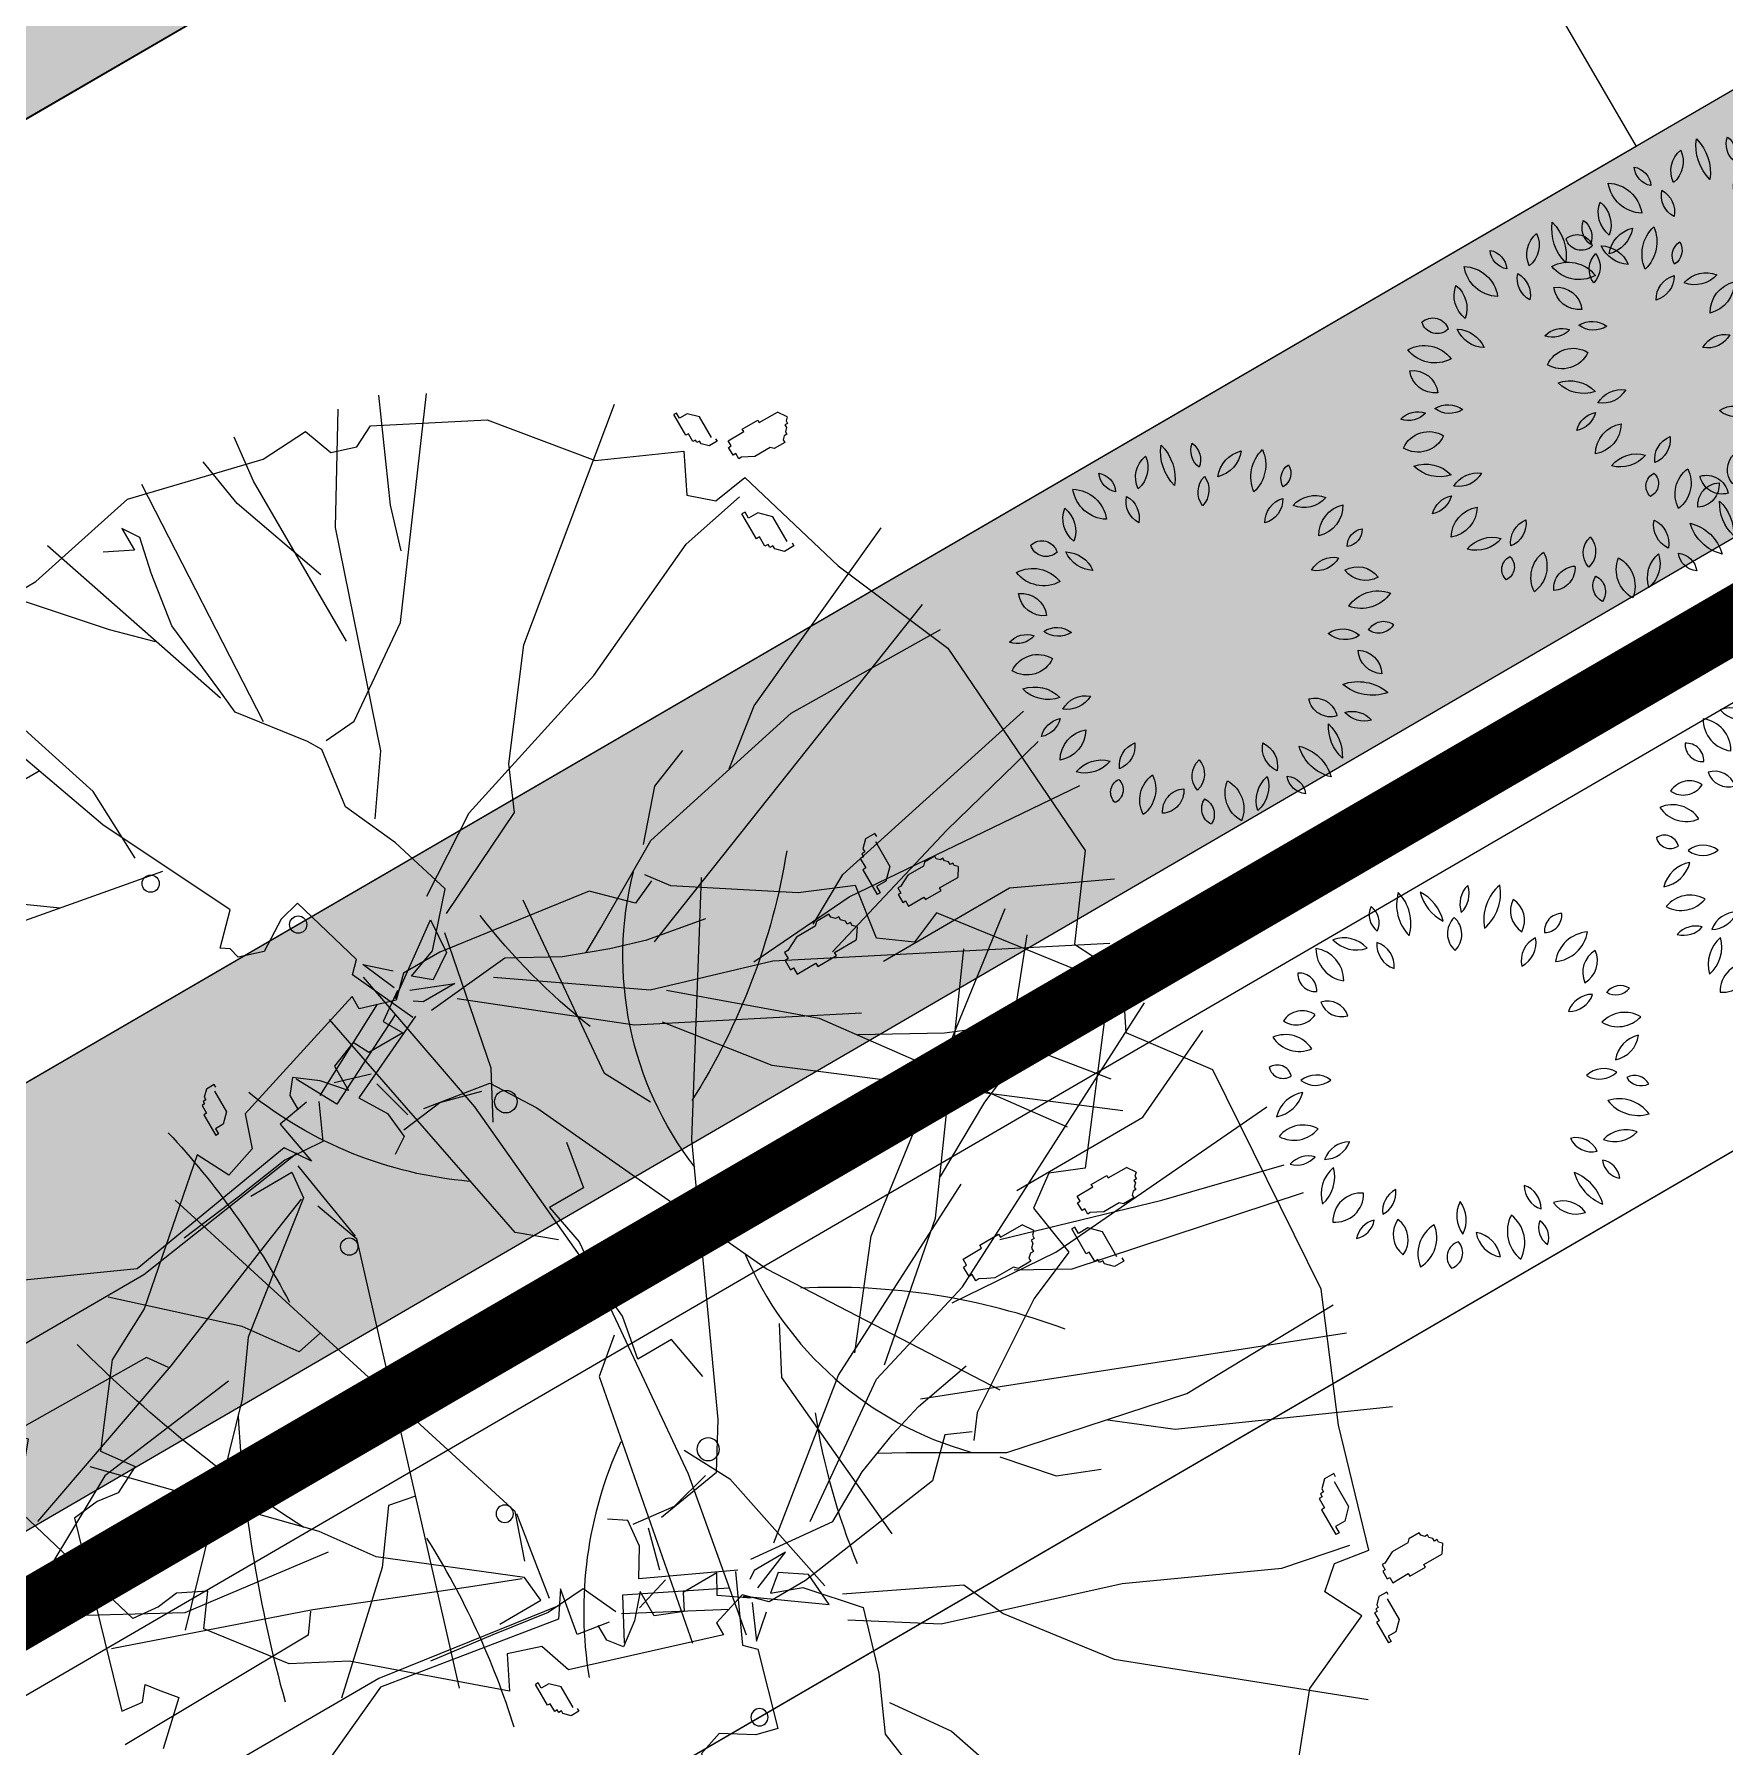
# Model space of a CAD drawing. Header units: millimetres. Extents: x 403824132 to 733479728, y 1974822364 to 2151530530.
# Drawn here: x 568745246 to 568747866, y 2063116927 to 2063119582 of the extents above; entities that cross this region are included whole.
import ezdxf

# ---------------------------------------------------------------- set-up
doc = ezdxf.new("R2010")
doc.units = ezdxf.units.MM
doc.linetypes.add('CENTER', pattern=[3, 1.5, -0.5, 0.5, -0.5])
for name, color, linetype, lineweight in [('A-HATCH', 251, 'Continuous', 5), ('E- RANH GIOI', 1, 'CENTER', 13), ('E- THAY', 9, 'Continuous', 20), ('E- Tuong', 4, 'Continuous', 13), ('i_Cay', 114, 'Continuous', 13), ('i_Hatch', 250, 'Continuous', 13), ('LD-THAY', 9, 'Continuous', 13)]:
    doc.layers.add(name, color=color, linetype=linetype, lineweight=lineweight)
doc.layers.add('ChiaLo', color=128, linetype='CENTER')
doc.layers.add('loKBT', color=42, linetype='Continuous')
pattern_1 = [(30.190698325, (727080080.85, 2036859049.5), (23.030767647, 87.110692756), [31.856492766, -95.5694783]), (120.190698325, (727080102.626, 2036859043.74), (-87.110692756, 23.030767647), [31.856492766, -95.5694783])]

# ---------------------------------------------------------------- blocks, each defined once
blk = doc.blocks.new('mb-cay40')
at = {"color": 0, "linetype": 'ByBlock'}
for centre, radius, start, end in [((-299.6, 710.3), 100.2, 149.4737, 231.7586), ((-447.9, 682.5), 100.2, 329.4737, 51.7586), ((-230.7, 779.4), 98.1, 192.306, 259.6849), ((-344.1, 662), 98.1, 12.306, 79.6849), ((-136.2, 736.9), 62.9, 125.4093, 202.7101), ((-230.7, 763.9), 62.9, 305.4093, 22.7101), ((16.3, 684.3), 136.5, 133.8117, 194.3077), ((-210.5, 749), 136.5, 313.8117, 14.3077), ((112.7, 711.3), 137.2, 163.4642, 212.7906), ((-134.2, 676.1), 137.2, 343.4642, 32.7906), ((-426.9, 693.8), 54.1, 146.8151, 244.0193), ((-495.9, 674.7), 54.1, 326.8151, 64.0193), ((138.4, 615.5), 80.6, 104.1004, 168.465), ((39.7, 709.8), 80.6, 284.1004, 348.465), ((-147.5, 637.8), 79.7, 145.5248, 220.8327), ((-273.4, 630.8), 79.7, 325.5248, 40.8327), ((230.4, 506), 141.4, 100.3005, 160.4476), ((71.9, 692.4), 141.4, 280.3005, 340.4476), ((-541.5, 596.8), 98.1, 183.3189, 263.1904), ((-651.1, 493.7), 98.1, 3.3189, 83.1904), ((-554.2, 555.7), 69.9, 25.4537, 116.6852), ((-522.5, 648.1), 69.9, 205.4537, 296.6852), ((-390.4, 597.1), 66.9, 168.8066, 257.6391), ((-470.3, 544.7), 66.9, 348.8066, 77.6391), ((48.9, 562.1), 68.8, 103.8914, 198.9039), ((-32.7, 606.6), 68.8, 283.8914, 18.9039), ((260, 521), 76.9, 122.5817, 207.18), ((150.2, 550.6), 76.9, 302.5817, 27.18), ((-653.7, 503), 44.2, 163.4933, 274.4697), ((-692.7, 471.4), 44.2, 343.4933, 94.4697), ((299.7, 426), 53.5, 59.9815, 155.6676), ((-620.4, 356.9), 75.8, 22.5723, 98.3335), ((-561.4, 461), 75.8, 202.5723, 278.3335), ((213.1, 368.7), 79.6, 86.0282, 161.3698), ((143.1, 473.5), 79.6, 266.0282, 341.3698), ((277.7, 494.4), 53.5, 239.9815, 335.6676), ((-680.1, 301.4), 101.7, 69.7201, 135.6489), ((-717.6, 467.9), 101.7, 249.7201, 315.6489), ((319.9, 283.6), 110.2, 64.7353, 140.5781), ((281.8, 453.3), 110.2, 244.7353, 320.5781), ((-743.4, 226), 96, 30.9482, 110.5784), ((359.2, 242.1), 79.1, 90.2529, 173.5221), ((280.3, 330.1), 79.1, 270.2529, 353.5221), ((-694.8, 365.2), 96, 210.9482, 290.5784), ((-766.5, 152.4), 75.6, 44.2576, 108.5927), ((-736.5, 276.8), 75.6, 224.2576, 288.5927), ((243, 141), 78, 58.8748, 131.2135), ((-637.6, 118.6), 83.9, 60.5095, 129.292), ((-649.5, 256.6), 83.9, 240.5095, 309.292), ((231.9, 266.5), 78, 238.8748, 311.2135), ((344, 142), 53.6, 28.1981, 112.1918), ((371, 217), 53.6, 208.1981, 292.1918), ((-787.2, 176.3), 110.8, 280.8762, 345.4479), ((-659.1, 39.6), 110.8, 100.8762, 165.4479), ((292.5, 25.2), 97.6, 29.1952, 106.7189), ((349.7, 166.4), 97.6, 209.1952, 286.7189), ((-689.6, -39.1), 87.4, 54.9745, 151.3792), ((-716.2, 74.2), 87.4, 234.9745, 331.3792), ((158.9, -75), 77.3, 28.8072, 103.9199), ((208.1, 37.3), 77.3, 208.8072, 283.9199), ((313.8, -58.6), 90.4, 71.3712, 141.7535), ((271.7, 82.9), 90.4, 251.3712, 321.7535), ((-551.5, -83), 75, 87.1724, 157.2365), ((-616.9, 20.9), 75, 267.1724, 337.2365), ((-674.8, -123.2), 70, 71.8192, 140.0818), ((-706.7, -11.8), 70, 251.8192, 320.0818), ((-557.2, -163.3), 78, 113.4753, 203.456), ((-659.8, -122.8), 78, 293.4753, 23.456), ((132.9, -213), 116.1, 6.5487, 76.8911), ((274.6, -86.6), 116.1, 186.5487, 256.8911), ((243.5, -118.1), 50.7, 359.2557, 87.6287), ((296.2, -68.1), 50.7, 179.2557, 267.6287), ((-341.9, -220.9), 95.9, 122.8873, 186.7253), ((-489.2, -151.6), 95.9, 302.8873, 6.7253), ((69.9, -150.8), 70.3, 173.65, 254.6514), ((-18.6, -210.9), 70.3, 353.65, 74.6514), ((-604.8, -147.2), 106.6, 271.6328, 352.0268), ((-496.2, -268.5), 106.6, 91.6328, 172.0268), ((-132.5, -236.1), 75.4, 148.7877, 221.5977), ((-253.3, -247.1), 75.4, 328.7877, 41.5977), ((113.4, -289.9), 96.7, 38.6962, 106.2415), ((161.8, -136.6), 96.7, 218.6962, 286.2415), ((-472.9, -293.5), 49.3, 76.5419, 193.4774), ((-509.3, -257.1), 49.3, 256.5419, 13.4774), ((-314.3, -280.8), 91.1, 159.117, 230.3606), ((-457.4, -318.4), 91.1, 339.117, 50.3606), ((-220.2, -348.5), 108.7, 122.117, 201.7275), ((-378.9, -296.7), 108.7, 302.117, 21.7275), ((99.9, -278), 148, 165.2071, 218.3217), ((-159.3, -332), 148, 345.2071, 38.3217), ((110.4, -276.4), 64.3, 156.7754, 231.288), ((11, -301.2), 64.3, 336.7754, 51.288), ((-170.5, -363.9), 62.5, 129.7475, 206.0709), ((-266.7, -343.3), 62.5, 309.7475, 26.0709), ((-159.8, -372.2), 84.6, 5.3196, 80.419), ((-61.5, -281), 84.6, 185.3196, 260.419)]:
    blk.add_arc(centre, radius, start, end, dxfattribs=at)
blk = doc.blocks.new('mb-cay34')
for p, q in [((117.7, 535.9), (49.4, 859)), ((148.1, 528.3), (174.7, 874.2)), ((-76, 813.4), (254.5, 836.2)), ((136.7, 687.9), (95, 855.2)), ((246.9, 722.1), (307.7, 851.4)), ((254.5, 836.2), (357, 760.1)), ((-140.5, 547.3), (-262.1, 817.2)), ((-246.9, 741.1), (-76, 813.4)), ((68.4, 269.9), (-144.3, 813.4)), ((-106.4, 585.3), (-102.6, 817.2)), ((170.9, 395.3), (379.8, 802)), ((-456.3, 782.7), (-468.4, 774.6)), ((-468.4, 746.2), (-468.4, 774.6)), ((-456.3, 782.7), (-452.2, 778.7)), ((-452.2, 778.7), (-448.2, 778.7)), ((-448.2, 778.7), (-448.2, 774.6)), ((-448.2, 774.6), (-444.1, 774.6)), ((-444.1, 774.6), (-440, 770.6)), ((-440, 770.6), (-436, 770.6)), ((-436, 770.6), (-436, 766.5)), ((-436, 766.5), (-431.9, 762.5)), ((357, 760.1), (410.2, 786.7)), ((372.2, 547.3), (467.2, 775.3)), ((410.2, 786.7), (626.7, 619.5)), ((-472.5, 721.9), (-472.5, 746.2)), ((-472.5, 746.2), (-468.4, 746.2)), ((-431.9, 762.5), (-427.9, 762.5)), ((-427.9, 746.2), (-431.9, 742.2)), ((-427.9, 762.5), (-427.9, 746.2)), ((-468.4, 721.9), (-472.5, 721.9)), ((-468.4, 697.5), (-468.4, 721.9)), ((-431.9, 742.2), (-431.9, 717.8)), ((-414, 691.7), (-246.9, 741.1)), ((246.9, 524.5), (246.9, 722.1)), ((-460.3, 697.5), (-468.4, 697.5)), ((-460.3, 693.5), (-460.3, 697.5)), ((-448.2, 697.5), (-448.2, 693.5)), ((-440, 697.5), (-448.2, 697.5)), ((-436, 709.7), (-440, 701.6)), ((-440, 701.6), (-440, 697.5)), ((-431.9, 717.8), (-436, 709.7)), ((-349.1, 697.8), (-363.7, 683.2)), ((-310.2, 697.8), (-349.1, 697.8)), ((-305.3, 702.7), (-300.4, 702.7)), ((-300.4, 702.7), (-300.4, 688.1)), ((292.5, 323.1), (584.9, 703.1)), ((459.6, 646.1), (539.4, 710.7)), ((-515.8, 680), (-528, 667.8)), ((-483.4, 680), (-515.8, 680)), ((-479.3, 684), (-475.3, 684)), ((-475.3, 684), (-475.3, 671.8)), ((-448.2, 693.5), (-460.3, 693.5)), ((-406.4, 642.3), (-414, 691.7)), ((-363.7, 683.2), (-363.7, 668.6)), ((-319.9, 673.5), (-319.9, 668.6)), ((-315, 673.5), (-319.9, 673.5)), ((-315, 678.3), (-315, 673.5)), ((-310.2, 678.3), (-315, 678.3)), ((-300.4, 688.1), (-310.2, 678.3)), ((201.3, 471.3), (136.7, 687.9)), ((666, 676.7), (653.8, 668.6)), ((666, 676.7), (670, 672.6)), ((-536.1, 655.6), (-536.1, 651.5)), ((-528, 655.6), (-536.1, 655.6)), ((-503.7, 651.5), (-536.1, 651.5)), ((-528, 667.8), (-528, 655.6)), ((-503.7, 655.6), (-503.7, 651.5)), ((-491.5, 655.6), (-503.7, 655.6)), ((-487.5, 659.7), (-491.5, 659.7)), ((-491.5, 659.7), (-491.5, 655.6)), ((-483.4, 663.7), (-487.5, 663.7)), ((-487.5, 663.7), (-487.5, 659.7)), ((-475.3, 671.8), (-483.4, 663.7)), ((-376, 577.7), (-395, 672.7)), ((-373.4, 668.6), (-373.4, 663.7)), ((-363.7, 668.6), (-373.4, 668.6)), ((-334.5, 663.7), (-373.4, 663.7)), ((-334.5, 668.6), (-334.5, 663.7)), ((-319.9, 668.6), (-334.5, 668.6)), ((653.8, 640.2), (653.8, 668.6)), ((670, 672.6), (674.1, 672.6)), ((674.1, 672.6), (674.1, 668.6)), ((674.1, 668.6), (678.2, 668.6)), ((678.2, 668.6), (682.2, 664.5)), ((682.2, 664.5), (686.3, 664.5)), ((686.3, 664.5), (686.3, 660.5)), ((686.3, 660.5), (690.3, 656.4)), ((690.3, 656.4), (694.4, 656.4)), ((694.4, 656.4), (694.4, 640.2)), ((-535.6, 528.3), (-486.2, 638.5)), ((-486.2, 638.5), (-433, 611.9)), ((-433, 611.9), (-406.4, 642.3)), ((269.7, 410.5), (566, 627.1)), ((395, 596.7), (459.6, 646.1)), ((649.8, 615.8), (649.8, 640.2)), ((649.8, 640.2), (653.8, 640.2)), ((694.4, 640.2), (690.3, 636.1)), ((690.3, 636.1), (690.3, 611.8)), ((626.7, 619.5), (607.7, 573.9)), ((653.8, 615.8), (649.8, 615.8)), ((653.8, 591.5), (653.8, 615.8)), ((686.3, 603.6), (682.2, 595.5)), ((690.3, 611.8), (686.3, 603.6)), ((-368.4, 319.3), (-588.7, 589.1)), ((-53.2, 334.5), (-106.4, 585.3)), ((661.9, 591.5), (653.8, 591.5)), ((661.9, 587.4), (661.9, 591.5)), ((674.1, 587.4), (661.9, 587.4)), ((682.2, 591.5), (674.1, 591.5)), ((674.1, 591.5), (674.1, 587.4)), ((682.2, 595.5), (682.2, 591.5)), ((713, 596.7), (698.4, 582.1)), ((698.4, 582.1), (698.4, 567.5)), ((751.9, 596.7), (713, 596.7)), ((761.6, 587), (751.9, 577.3)), ((756.8, 601.6), (761.6, 601.6)), ((761.6, 601.6), (761.6, 587)), ((-284.9, 380.1), (-376, 577.7)), ((607.7, 573.9), (638.1, 532.1)), ((698.4, 567.5), (688.6, 567.5)), ((688.6, 567.5), (688.6, 562.7)), ((727.6, 562.7), (688.6, 562.7)), ((742.2, 567.5), (727.6, 567.5)), ((727.6, 567.5), (727.6, 562.7)), ((747, 572.4), (742.2, 572.4)), ((742.2, 572.4), (742.2, 567.5)), ((751.9, 577.3), (747, 577.3)), ((747, 577.3), (747, 572.4)), ((-83.6, 475.1), (-140.5, 547.3)), ((155.7, 467.5), (117.7, 535.9)), ((315.3, 444.7), (372.2, 547.3)), ((638.1, 532.1), (714.1, 543.5)), ((714.1, 543.5), (744.5, 471.3)), ((-657.1, 429.5), (-535.6, 528.3)), ((159.5, 372.5), (148.1, 528.3)), ((664.4, 517.2), (649.8, 507.4)), ((664.4, 517.2), (669.3, 512.3)), ((669.3, 512.3), (674.2, 512.3)), ((674.2, 512.3), (674.2, 507.4)), ((649.8, 473.4), (649.8, 507.4)), ((674.2, 507.4), (679, 507.4)), ((679, 507.4), (683.9, 502.6)), ((683.9, 502.6), (688.8, 502.6)), ((688.8, 502.6), (688.8, 497.7)), ((688.8, 497.7), (693.6, 492.8)), ((693.6, 492.8), (698.5, 492.8)), ((698.5, 492.8), (698.5, 473.4)), ((645, 444.1), (645, 473.4)), ((645, 473.4), (649.8, 473.4)), ((698.5, 473.4), (693.6, 468.5)), ((693.6, 468.5), (693.6, 439.3)), ((744.5, 471.3), (839.4, 326.9)), ((151.9, 190), (292.5, 463.7)), ((649.8, 444.1), (645, 444.1)), ((649.8, 414.9), (649.8, 444.1)), ((-729.3, 288.9), (-657.1, 429.5)), ((-114, 376.3), (-136.7, 433.3)), ((688.8, 429.5), (683.9, 419.8)), ((683.9, 419.8), (683.9, 414.9)), ((693.6, 439.3), (688.8, 429.5)), ((121.5, 231.8), (170.9, 395.3)), ((132.9, 250.8), (269.7, 410.5)), ((659.6, 414.9), (649.8, 414.9)), ((659.6, 410.1), (659.6, 414.9)), ((674.2, 410.1), (659.6, 410.1)), ((683.9, 414.9), (674.2, 414.9)), ((674.2, 414.9), (674.2, 410.1)), ((-478.6, 190), (-729.3, 376.3)), ((-208.9, 140.6), (-284.9, 380.1)), ((-53.2, 323.1), (-114, 376.3)), ((528, 178.6), (828, 368.7)), ((15.2, 216.6), (-53.2, 334.5)), ((60.8, 262.2), (76, 345.9)), ((839.4, 326.9), (869.8, 304.1)), ((-622.9, 258.4), (-759.7, 319.3)), ((-239.3, 220.4), (-368.4, 319.3)), ((167.1, 224.2), (292.5, 323.1)), ((858.4, 307.9), (843.2, 273.7)), ((-714.1, 258.4), (-729.3, 288.9)), ((-634.3, 178.6), (-771.1, 262.2)), ((-725.5, 224.2), (-714.1, 258.4)), ((-562.2, 239.4), (-622.9, 258.4)), ((45.6, 212.8), (60.8, 262.2)), ((843.2, 273.7), (888.8, 228)), ((-767.3, 209), (-725.5, 224.2)), ((-763.5, 140.6), (-767.3, 209)), ((-178.5, 193.8), (-239.3, 220.4)), ((0, 57), (121.5, 231.8)), ((34.2, 182.4), (15.2, 216.6)), ((22.8, 152), (45.6, 212.8)), ((888.8, 228), (919.2, 11.4)), ((-395, 68.4), (-478.6, 190)), ((-106.4, 45.6), (-178.5, 193.8)), ((0, 0), (151.9, 190)), ((-341.9, 79.8), (-634.3, 178.6)), ((182.3, 19), (528, 178.6)), ((-809.1, -45.6), (-763.5, 140.6)), ((-140.5, 34.2), (-208.9, 140.6)), ((-15.2, 83.6), (22.8, 152)), ((600.1, 155.8), (664.7, 121.6)), ((664.7, 121.6), (923, 144.4)), ((-744.5, 114), (-809.1, 121.6)), ((-588.7, 129.2), (-729.3, 79.8)), ((-493.8, 114), (-744.5, 114)), ((-729.3, 79.8), (-801.5, 68.4)), ((-265.9, 26.6), (-341.9, 79.8)), ((-3.8, -38), (-15.2, 83.6)), ((-391.2, 22.8), (-395, 68.4)), ((-136.7, 60.8), (-224.1, 34.2)), ((-72.2, 3.8), (-136.7, 60.8)), ((-224.1, 34.2), (-300.1, 0)), ((243.1, 30.4), (307.7, 19)), ((748.3, -7.6), (938.2, 30.4)), ((-402.6, 0), (-486.2, -64.6)), ((-383.6, 11.4), (-402.6, 0)), ((-300.1, 0), (-383.6, 11.4)), ((-110.2, 22.8), (-60.8, 19)), ((-41.8, -72.2), (-110.2, 22.8)), ((-57, -38), (-72.2, 3.8)), ((-60.8, 19), (-38, -15.2)), ((-41.8, -49.4), (-19, 7.6)), ((-19, 7.6), (-19, -41.8)), ((121.5, -19), (182.3, 19)), ((307.7, 19), (307.7, -34.2)), ((919.2, 11.4), (919.2, -45.6)), ((-455.8, -38), (-816.6, -19)), ((-38, -15.2), (-57, -38)), ((106.4, -114), (121.5, -19)), ((307.7, -34.2), (368.4, -22.8)), ((368.4, -22.8), (714.1, -53.2)), ((683.7, -41.8), (748.3, -7.6)), ((-774.9, -209), (-809.1, -45.6)), ((-19, -41.8), (-26.6, -53.2)), ((110.2, -91.2), (125.3, -34.2)), ((501.4, -45.6), (539.4, -91.2)), ((919.2, -45.6), (892.6, -72.2)), ((-755.9, -57), (-778.7, -72.2)), ((-706.5, -68.4), (-755.9, -57)), ((-630.5, -79.8), (-706.5, -68.4)), ((-524.2, -68.4), (-630.5, -79.8)), ((-486.2, -64.6), (-524.2, -68.4)), ((-103.7, -87.2), (-75.9, -55.7)), ((-55.3, -66.2), (-103.7, -87.2)), ((-7.6, -64.6), (-98.8, -106.4)), ((-49.8, -64.2), (-23.2, -102.2)), ((-7.5, -60.8), (49.5, -182.4)), ((714.1, -53.2), (942, -95)), ((-512.8, -72.2), (-809.1, -171)), ((-778.7, -72.2), (-744.5, -72.2)), ((-744.5, -72.2), (-763.5, -110.2)), ((-114, -91.2), (-220.3, -121.6)), ((-98.8, -106.4), (-114, -91.2)), ((-23.2, -102.2), (3.4, -87)), ((-22.8, -83.6), (41.8, -212.8)), ((3.4, -87), (3.4, -140.2)), ((117.7, -152), (110.2, -91.2)), ((539.4, -91.2), (915.4, -163.4)), ((892.6, -72.2), (907.8, -121.6)), ((-622.9, -110.2), (-668.5, -155.8)), ((-47.9, -97.4), (20.4, -226.6)), ((-220.3, -121.6), (-212.7, -152)), ((45.6, -152), (102.6, -136.8)), ((926.8, -121.6), (862.2, -326.9)), ((907.8, -121.6), (926.8, -121.6)), ((-668.5, -155.8), (-793.9, -266.1)), ((-212.7, -152), (-186.1, -193.8)), ((3.4, -140.2), (-19.4, -151.6)), ((-19.4, -151.6), (-4.2, -189.7)), ((30.4, -152), (15.2, -201.4)), ((49.5, -182.4), (87.5, -159.6)), ((87.5, -159.6), (125.5, -155.8)), ((125.5, -155.8), (140.7, -178.6)), ((-258.3, -205.2), (-444.4, -296.5)), ((-220.3, -243.2), (-258.3, -205.2)), ((-186.1, -193.8), (-197.5, -228)), ((-4.2, -189.7), (33.8, -189.7)), ((33.8, -189.7), (3.4, -216.3)), ((-774.9, -266.1), (-774.9, -209)), ((-212.7, -231.8), (-220.3, -243.2)), ((-197.5, -228), (-212.7, -231.8)), ((3.4, -216.3), (-19.4, -246.7)), ((41.8, -212.8), (-15.2, -243.2)), ((26.6, -231.8), (76, -254.6)), ((-19.4, -246.7), (-0.4, -261.9)), ((19, -247), (26.6, -292.7)), ((76, -254.6), (72.2, -311.7)), ((-349.4, -258.4), (-406.4, -566.3)), ((-0.4, -261.9), (22.4, -261.9)), ((-490, -285.1), (-668.5, -342.1)), ((-444.4, -296.5), (-573.6, -342.1)), ((-383.6, -281.3), (-490, -285.1)), ((26.6, -292.7), (91.2, -281.3)), ((91.2, -281.3), (57, -304.1)), ((72.2, -292.7), (110.2, -554.9)), ((87.4, -300.3), (136.7, -292.7)), ((136.7, -292.7), (208.9, -281.3)), ((148.1, -304.1), (212.7, -281.3)), ((212.7, -281.3), (809.1, -467.5)), ((57, -304.1), (98.8, -558.7)), ((72.2, -311.7), (83.6, -391.5)), ((91.2, -311.7), (129.1, -315.5)), ((91.2, -376.3), (91.2, -311.7)), ((129.1, -315.5), (254.5, -475.1)), ((129.1, -319.3), (155.7, -387.7)), ((-550.8, -334.5), (-550.8, -380.1)), ((816.6, -342.1), (801.5, -387.7)), ((862.2, -326.9), (816.6, -342.1)), ((877.1, -347.1), (865, -359.3)), ((909.6, -347.1), (877.1, -347.1)), ((913.6, -343), (917.7, -343)), ((917.7, -343), (917.7, -355.2)), ((865, -359.3), (865, -371.4)), ((901.5, -367.4), (901.5, -371.4)), ((905.5, -367.4), (901.5, -367.4)), ((905.5, -363.3), (905.5, -367.4)), ((909.6, -363.3), (905.5, -363.3)), ((917.7, -355.2), (909.6, -363.3)), ((83.6, -391.5), (95, -482.7)), ((155.7, -387.7), (235.5, -585.3)), ((554.6, -387.7), (547, -425.7)), ((801.5, -387.7), (847, -410.5)), ((856.9, -371.4), (856.9, -375.5)), ((865, -371.4), (856.9, -371.4)), ((889.3, -375.5), (856.9, -375.5)), ((889.3, -371.4), (889.3, -375.5)), ((901.5, -371.4), (889.3, -371.4)), ((-376, -402.9), (-558.4, -653.7)), ((847, -410.5), (702.7, -577.7)), ((547, -425.7), (615.3, -475.1)), ((254.5, -475.1), (322.9, -524.5)), ((615.3, -475.1), (740.7, -611.9)), ((292.5, -528.3), (319.1, -737.3)), ((322.9, -524.5), (554.6, -748.7)), ((110.2, -554.9), (110.2, -885.6)), ((98.8, -558.7), (-53.2, -893.2)), ((702.7, -577.7), (664.7, -649.9)), ((235.5, -589.1), (208.9, -608.1)), ((235.5, -585.3), (326.7, -847.6)), ((208.9, -608.1), (205.1, -897)), ((664.7, -649.9), (566, -725.9)), ((524.2, -695.5), (505.2, -733.5)), ((566, -725.9), (524.2, -695.5)), ((319.1, -737.3), (383.6, -855.2)), ((505.2, -733.5), (509, -763.9)), ((509, -763.9), (505.2, -802)), ((224.1, -802), (174.7, -855.2)), ((246.9, -821), (224.1, -802)), ((505.2, -802), (246.9, -878)), ((243.1, -847.6), (262.1, -832.4)), ((262.1, -832.4), (246.9, -821)), ((246.9, -878), (243.1, -847.6))]:
    blk.add_line(p, q)
for centre, radius in [((154.1, -13.1), 15.3), ((-194.7, -135.6), 11.7), ((-343.1, -280.4), 11.7), ((217.2, -295.2), 11.7)]:
    blk.add_circle(centre, radius)
for centre, radius, start, end in [((1370.9, -207.9), 898.1, 129.3545, 152.6092), ((554.4, 627.1), 467.6, 262.5537, 314.3375), ((1051.9, 958.4), 882.6, 248.5622, 262.3516), ((1080.7, 206.7), 550.5, 215.15, 249.1841), ((647.6, -1519.7), 1117.4, 77.3352, 91.8505), ((1164.8, 1073.5), 1812.8, 242.8644, 255.3539)]:
    blk.add_arc(centre, radius, start, end)
blk = doc.blocks.new('MBT1 BT3')
at = {"layer": 'E- RANH GIOI', "ltscale": 0.05, "const_width": 100}
blk.add_lwpolyline([(7087607.2, 947515.8), (7072449.9, 947515.8), (7072449.9, 927515.8), (7081342.3, 927515.8), (7086657.9, 932505.8)], close=True, dxfattribs=at)
at = {"layer": 'E- THAY'}
for p, q in [((7087379.8, 947405.8), (7072559.9, 947405.8)), ((7086740.7, 946805.8), (7072559.9, 946805.8))]:
    blk.add_line(p, q, dxfattribs=at)
blk.add_lwpolyline([(7087607.2, 947515.8), (7072449.9, 947515.8), (7072449.9, 927515.8), (7081342.3, 927515.8), (7086657.9, 932505.8)], close=True, dxfattribs=at)
blk.add_lwpolyline([(7074450.1, 938275.8), (7074450.1, 945515.8), (7078820.1, 945515.8), (7078820.1, 946805.8), (7072559.9, 946805.8), (7072559.9, 938275.8), (7074450.1, 938275.8)], dxfattribs=at)
at = {"layer": 'i_Cay', "xscale": -1.14285714285714, "yscale": 1.14285714285714, "zscale": 1.14285714285714, "rotation": 270}
blk.add_blockref('mb-cay34', (7076579, 947028.3), dxfattribs=at)
at = {"layer": 'i_Cay', "xscale": 0.5, "yscale": 0.5, "zscale": 0.5}
for p in [(7075287, 947020.8), (7077960, 947020.8), (7078657, 947027.1)]:
    blk.add_blockref('mb-cay40', p, dxfattribs=at)
blk = doc.blocks.new('BT-02')
at = {"layer": 'loKBT'}
for points in [[(7753982.3, 979879), (7758666.7, 974889), (7757717.4, 959879), (7742560.1, 959879), (7742560.1, 979879), (7753982.3, 979879)], [(7757717.4, 959879), (7756768.1, 944869), (7751452.5, 939879), (7742560.1, 939879), (7742560.1, 959879), (7757717.4, 959879)]]:
    blk.add_lwpolyline(points, dxfattribs=at)
blk = doc.blocks.new('MB TANG 1 BT3')
at = {"layer": 'A-HATCH'}
h = blk.add_hatch(color=256, dxfattribs=at)
h.dxf.hatch_style = 1
h.paths.add_polyline_path([(7080555, 945515.8), (7073665.1, 945515.8), (7073665.1, 945295.8), (7073975.1, 945295.8), (7073975.1, 945004.8), (7074085.1, 945004.8), (7074085.1, 945295.8), (7080335, 945295.8), (7080335, 944795.8), (7080555, 944795.8)])
h.paths.add_polyline_path([(7080555, 942395.8), (7080335, 942395.8), (7080335, 941915.9), (7076335.1, 941915.9), (7076335.1, 941805.9), (7075085.1, 941805.9), (7075085.1, 941695.9), (7078535, 941695.9), (7078535, 940995.8), (7078755, 940995.8), (7078755, 941695.9), (7080555, 941695.9)])
h.paths.add_polyline_path([(7072085.1, 945295.8), (7072465.1, 945295.8), (7072465.1, 945515.8), (7071865.1, 945515.8), (7071865.1, 941805.9), (7071865.1, 941505.9), (7071865.1, 940680.9), (7072085.1, 940680.9), (7072085.1, 941695.9), (7073065.1, 941695.9), (7073065.1, 941805.9), (7072290.1, 941805.9), (7072290.1, 943004.8), (7072085.1, 943004.8), (7072085.1, 944094.8), (7073975.1, 944094.8), (7073975.1, 941805.9), (7073865.1, 941805.9), (7073865.1, 941695.9), (7074185.1, 941695.9), (7074185.1, 941805.9), (7074085.1, 941805.9), (7074085.1, 944304.8), (7073975.1, 944304.8), (7073975.1, 944204.8), (7072085.1, 944204.8)])
h.paths.add_polyline_path([(7072085.1, 942949.8), (7072235.1, 942949.8), (7072235.1, 941805.9), (7072085.1, 941805.9)], flags=16)
h.paths.add_polyline_path([(7072085.1, 938910.8), (7071865.1, 938910.8), (7071865.1, 937675.8), (7071865.1, 937485.8), (7071865.1, 937185.8), (7072085.1, 937185.8), (7072085.1, 937785.8), (7075065.1, 937785.8), (7075065.1, 937895.8), (7072085.1, 937895.8)])
h.paths.add_polyline_path([(7072085.1, 935985.8), (7071865.1, 935985.8), (7071865.1, 934842.7), (7072085.1, 934842.7)])
h.paths.add_polyline_path([(7073675.1, 932186.5), (7072085.1, 932186.5), (7072085.1, 932721.5), (7071865.1, 932721.5), (7071865.1, 931966.5), (7073675.1, 931966.5)])
h.paths.add_polyline_path([(7072305.1, 931966.5), (7071865.1, 931966.5), (7071865.1, 932321.5), (7071665.1, 932321.5), (7071665.1, 931681.5), (7072305.1, 931681.5)])
h.paths.add_polyline_path([(7078798.4, 932341), (7078650.7, 932504.1), (7078300.2, 932186.5), (7076075.1, 932186.5), (7076075.1, 931966.5), (7078385.1, 931966.5)])
h.paths.add_polyline_path([(7077984.8, 931966.5), (7077874.8, 931966.5), (7077874.8, 931826.5), (7077494.8, 931826.5), (7077494.8, 931966.5), (7077384.8, 931966.5), (7077384.8, 931716.5), (7077984.8, 931716.5)])
h.paths.add_polyline_path([(7080555, 933932.7), (7080555, 935404.3), (7080335, 935404.3), (7080335, 934030.2), (7079984.6, 933712.7), (7080132.3, 933549.7)])
h.paths.add_polyline_path([(7080805, 934932.7), (7080555, 934932.7), (7080555, 934822.7), (7080695, 934822.7), (7080695, 934442.7), (7080555, 934442.7), (7080555, 934332.7), (7080805, 934332.7)])
h.paths.add_polyline_path([(7080555, 937895.8), (7078755, 937895.8), (7078755, 938595.8), (7078535, 938595.8), (7078535, 937895.8), (7077715.1, 937895.8), (7077715.1, 937675.8), (7080335, 937675.8), (7080335, 937004.3), (7080555, 937004.3)])
h.paths.add_polyline_path([(7080812.5, 938075.8), (7080212.5, 938075.8), (7080212.5, 937895.8), (7080555, 937895.8), (7080555, 937475.8), (7080812.5, 937475.8)])
h.paths.add_polyline_path([(7076625.1, 937895.8), (7075965.1, 937895.8), (7075965.1, 937785.8), (7076075.1, 937785.8), (7076075.1, 934375.7), (7076585.1, 934375.7), (7076585.1, 934485.7), (7076185.1, 934485.7), (7076185.1, 937675.8), (7076625.1, 937675.8)])
h.paths.add_polyline_path([(7071865.1, 938085.8), (7071685.1, 938085.8), (7071685.1, 937485.8), (7071865.1, 937485.8)])
h.paths.add_polyline_path([(7071685.1, 941505.9), (7071685.1, 942105.9), (7071865.1, 942105.9), (7071865.1, 941805.9), (7071865.1, 941505.9)])
h.paths.add_polyline_path([(7072325.1, 945695.8), (7071685.1, 945695.8), (7071685.1, 945095.8), (7071865.1, 945095.8), (7071865.1, 945515.8), (7072325.1, 945515.8)])
h.paths.add_polyline_path([(7080822.3, 945695.8), (7080182.3, 945695.8), (7080182.3, 945515.8), (7080555, 945515.8), (7080555, 945055.8), (7080822.3, 945055.8)])
h.paths.add_polyline_path([(7080812.6, 942115.8), (7080555, 942115.8), (7080555, 941695.9), (7080212.6, 941695.9), (7080212.6, 941515.8), (7080812.6, 941515.8)])
at = {"layer": 'E- Tuong'}
blk.add_line((7080555, 945515.8), (7073665.1, 945515.8), dxfattribs=at)

msp = doc.modelspace()

# ---------------------------------------------------------------- linework, layer by layer
at = {"layer": 'ChiaLo', "ltscale": 5, "elevation": 0.3}
msp.add_lwpolyline([(568631887.1, 2063051189), (568755717.9, 2063123233.4)], dxfattribs=at)
at = {"layer": 'loKBT', "elevation": 0.3}
for points in [[(568755717.9, 2063123233.4), (568748967.7, 2063136729.9), (568742387.3, 2063138693.9), (568732481.4, 2063132930.7), (568742572.7, 2063115585.6)], [(568755717.9, 2063123233.4), (568742572.7, 2063115585.6), (568752664, 2063098240.4), (568760376, 2063102727.2), (568762468.2, 2063109736.9)]]:
    msp.add_lwpolyline(points, close=True, dxfattribs=at)

# ---------------------------------------------------------------- next in the draw order: block references
at = {"layer": 'LD-THAY', "xscale": 1.001380112430793, "yscale": 1.001380112430793, "zscale": 1.001380112430793, "rotation": 30.19069897252753}
msp.add_blockref('MBT1 BT3', (563098162.4, 2058733964.4, -0.1), dxfattribs=at)

# ---------------------------------------------------------------- next in the draw order: hatches: boundary and pattern name
at = {"layer": 'i_Hatch', "true_color": 0x458d35, "transparency": 33554687}
h = msp.add_hatch(dxfattribs=at)
h.set_pattern_fill('CROSS', color=97, scale=10.033541, angle=30.1907, double=1)
h.set_pattern_definition(pattern_1)
h.paths.add_polyline_path([(568755113.4, 2063123009.2), (568742286.1, 2063115546.3), (568741984, 2063116065.6), (568754258.1, 2063123206.6), (568753855.5, 2063123807.8, -0.414214), (568753938, 2063124224.6), (568754065.6, 2063124310.1), (568754187.6, 2063124391.7)])

# ---------------------------------------------------------------- next in the draw order: linework, layer by layer
at = {"layer": 'E- RANH GIOI', "ltscale": 0.05, "const_width": 100.1, "elevation": -0.1}
msp.add_lwpolyline([(568755692.2, 2063123218.5), (568742572.9, 2063115585.7), (568732501.4, 2063132896.6), (568742387.5, 2063138694), (568748967.9, 2063136730)], close=True, dxfattribs=at)
at = {"layer": 'E- THAY'}
for p, q in [((568754690.8, 2063123458.4, -0.1), (568742310.6, 2063116255.6, -0.1)), ((568755440, 2063123199.2, -0.1), (568742612.7, 2063115736.3, -0.1))]:
    msp.add_line(p, q, dxfattribs=at)
at = {"layer": 'E- THAY', "elevation": -0.1}
msp.add_lwpolyline([(568755692.2, 2063123218.5), (568742572.9, 2063115585.7), (568732501.4, 2063132896.6), (568742387.5, 2063138694), (568748967.9, 2063136730)], close=True, dxfattribs=at)
msp.add_lwpolyline([(568739651.1, 2063124590.6), (568743297, 2063118324), (568747079.4, 2063120524.6), (568747729, 2063119408), (568742310.6, 2063116255.6), (568738015.1, 2063123638.7), (568739651.1, 2063124590.6)], dxfattribs=at)

# ---------------------------------------------------------------- next in the draw order: block references
at = {"layer": 'i_Cay', "extrusion": (-4.4763e-10, 2.88067e-10, -1), "xscale": 0.5006900562153965, "yscale": 0.5006900562153965, "zscale": -0.5006900562153963, "rotation": 149.8093023227513}
for p in [(-568747922.7, 2063119263.6, 0.4), (-568747699.3, 2063119134.4, 0.4), (-568747092.9, 2063118788.9, 0.4)]:
    msp.add_blockref('mb-cay40', p, dxfattribs=at)
at = {"layer": 'i_Cay', "xscale": 1.144434414206619, "yscale": 1.144434414206619, "zscale": 1.144434414206619, "rotation": 300.1906976772487}
msp.add_blockref('mb-cay34', (568745901.3, 2063118086.9, -0.1), dxfattribs=at)
at = {"layer": 'loKBT', "xscale": 1.003354102868896, "yscale": 1.003354102868896, "zscale": 1.003354102868896, "rotation": 30.1906983248881}
msp.add_blockref('BT-02', (562512116.9, 2058376490, -0.1), dxfattribs=at)

# ---------------------------------------------------------------- next in the draw order: block references
at = {"layer": 'LD-THAY', "extrusion": (-4.4763e-10, 2.88067e-10, -1), "xscale": 1.001380112430793, "yscale": 1.001380112430793, "zscale": -1.001380112430793, "rotation": 149.8093023227513}
msp.add_blockref('MB TANG 1 BT3', (-562146111.7, 2060375509.7, 0.4), dxfattribs=at)

# ---------------------------------------------------------------- next in the draw order: linework, layer by layer
at = {"layer": 'LD-THAY', "elevation": -0.1}
msp.add_lwpolyline([(568743231.8, 2063118077.5), (568743785.8, 2063118399.8), (568743695.1, 2063118555.6), (568750495.9, 2063122512.3), (568750586.5, 2063122356.5), (568751140.5, 2063122678.8), (568750818.2, 2063123232.7), (568750586.9, 2063123098.1), (568749106.4, 2063125642.9), (568749329.3, 2063125772.6), (568749178.2, 2063126032.2), (568749474.6, 2063126204.7), (568747440.2, 2063129701.5)], dxfattribs=at)

# ---------------------------------------------------------------- next in the draw order: block references
at = {"layer": 'LD-THAY', "xscale": 1.001380112430793, "yscale": 1.001380112430793, "zscale": 1.001380112430793, "rotation": 30.19069897252753}
msp.add_blockref('MBT1 BT3', (563098162.4, 2058733964.4, -0.1), dxfattribs=at)

# ---------------------------------------------------------------- next in the draw order: hatches: boundary and pattern name
at = {"layer": 'i_Hatch', "true_color": 0x458d35, "transparency": 33554687}
h = msp.add_hatch(dxfattribs=at)
h.set_pattern_fill('CROSS', color=97, scale=10.033541, angle=30.1907, double=1)
h.set_pattern_definition(pattern_1)
h.paths.add_polyline_path([(568755113.4, 2063123009.2), (568742286.1, 2063115546.3), (568741984, 2063116065.6), (568754258.1, 2063123206.6), (568753855.5, 2063123807.8, -0.414214), (568753938, 2063124224.6), (568754065.6, 2063124310.1), (568754187.6, 2063124391.7)])

# ---------------------------------------------------------------- next in the draw order: linework, layer by layer
at = {"layer": 'E- RANH GIOI', "ltscale": 0.05, "const_width": 100.1, "elevation": -0.1}
msp.add_lwpolyline([(568755692.2, 2063123218.5), (568742572.9, 2063115585.7), (568732501.4, 2063132896.6), (568742387.5, 2063138694), (568748967.9, 2063136730)], close=True, dxfattribs=at)
at = {"layer": 'E- THAY'}
for p, q in [((568754690.8, 2063123458.4, -0.1), (568742310.6, 2063116255.6, -0.1)), ((568755440, 2063123199.2, -0.1), (568742612.7, 2063115736.3, -0.1))]:
    msp.add_line(p, q, dxfattribs=at)
at = {"layer": 'E- THAY', "elevation": -0.1}
msp.add_lwpolyline([(568755692.2, 2063123218.5), (568742572.9, 2063115585.7), (568732501.4, 2063132896.6), (568742387.5, 2063138694), (568748967.9, 2063136730)], close=True, dxfattribs=at)
msp.add_lwpolyline([(568739651.1, 2063124590.6), (568743297, 2063118324), (568747079.4, 2063120524.6), (568747729, 2063119408), (568742310.6, 2063116255.6), (568738015.1, 2063123638.7), (568739651.1, 2063124590.6)], dxfattribs=at)

# ---------------------------------------------------------------- next in the draw order: block references
at = {"layer": 'i_Cay', "extrusion": (-4.4763e-10, 2.88067e-10, -1), "xscale": 0.5006900562153965, "yscale": 0.5006900562153965, "zscale": -0.5006900562153963, "rotation": 149.8093023227513}
for p in [(-568747922.7, 2063119263.6, 0.4), (-568747699.3, 2063119134.4, 0.4), (-568747092.9, 2063118788.9, 0.4)]:
    msp.add_blockref('mb-cay40', p, dxfattribs=at)
at = {"layer": 'i_Cay', "xscale": 1.144434414206619, "yscale": 1.144434414206619, "zscale": 1.144434414206619, "rotation": 300.1906976772487}
msp.add_blockref('mb-cay34', (568745901.3, 2063118086.9, -0.1), dxfattribs=at)
at = {"layer": 'loKBT', "xscale": 1.003354102868896, "yscale": 1.003354102868896, "zscale": 1.003354102868896, "rotation": 30.1906983248881}
msp.add_blockref('BT-02', (562512116.9, 2058376490, -0.1), dxfattribs=at)

# ---------------------------------------------------------------- next in the draw order: block references
at = {"layer": 'LD-THAY', "extrusion": (-4.4763e-10, 2.88067e-10, -1), "xscale": 1.001380112430793, "yscale": 1.001380112430793, "zscale": -1.001380112430793, "rotation": 149.8093023227513}
msp.add_blockref('MB TANG 1 BT3', (-562146111.7, 2060375509.7, 0.4), dxfattribs=at)

# ---------------------------------------------------------------- next in the draw order: linework, layer by layer
at = {"layer": 'LD-THAY', "elevation": -0.1}
msp.add_lwpolyline([(568743231.8, 2063118077.5), (568743785.8, 2063118399.8), (568743695.1, 2063118555.6), (568750495.9, 2063122512.3), (568750586.5, 2063122356.5), (568751140.5, 2063122678.8), (568750818.2, 2063123232.7), (568750586.9, 2063123098.1), (568749106.4, 2063125642.9), (568749329.3, 2063125772.6), (568749178.2, 2063126032.2), (568749474.6, 2063126204.7), (568747440.2, 2063129701.5)], dxfattribs=at)

doc.saveas('drawing.dxf')
